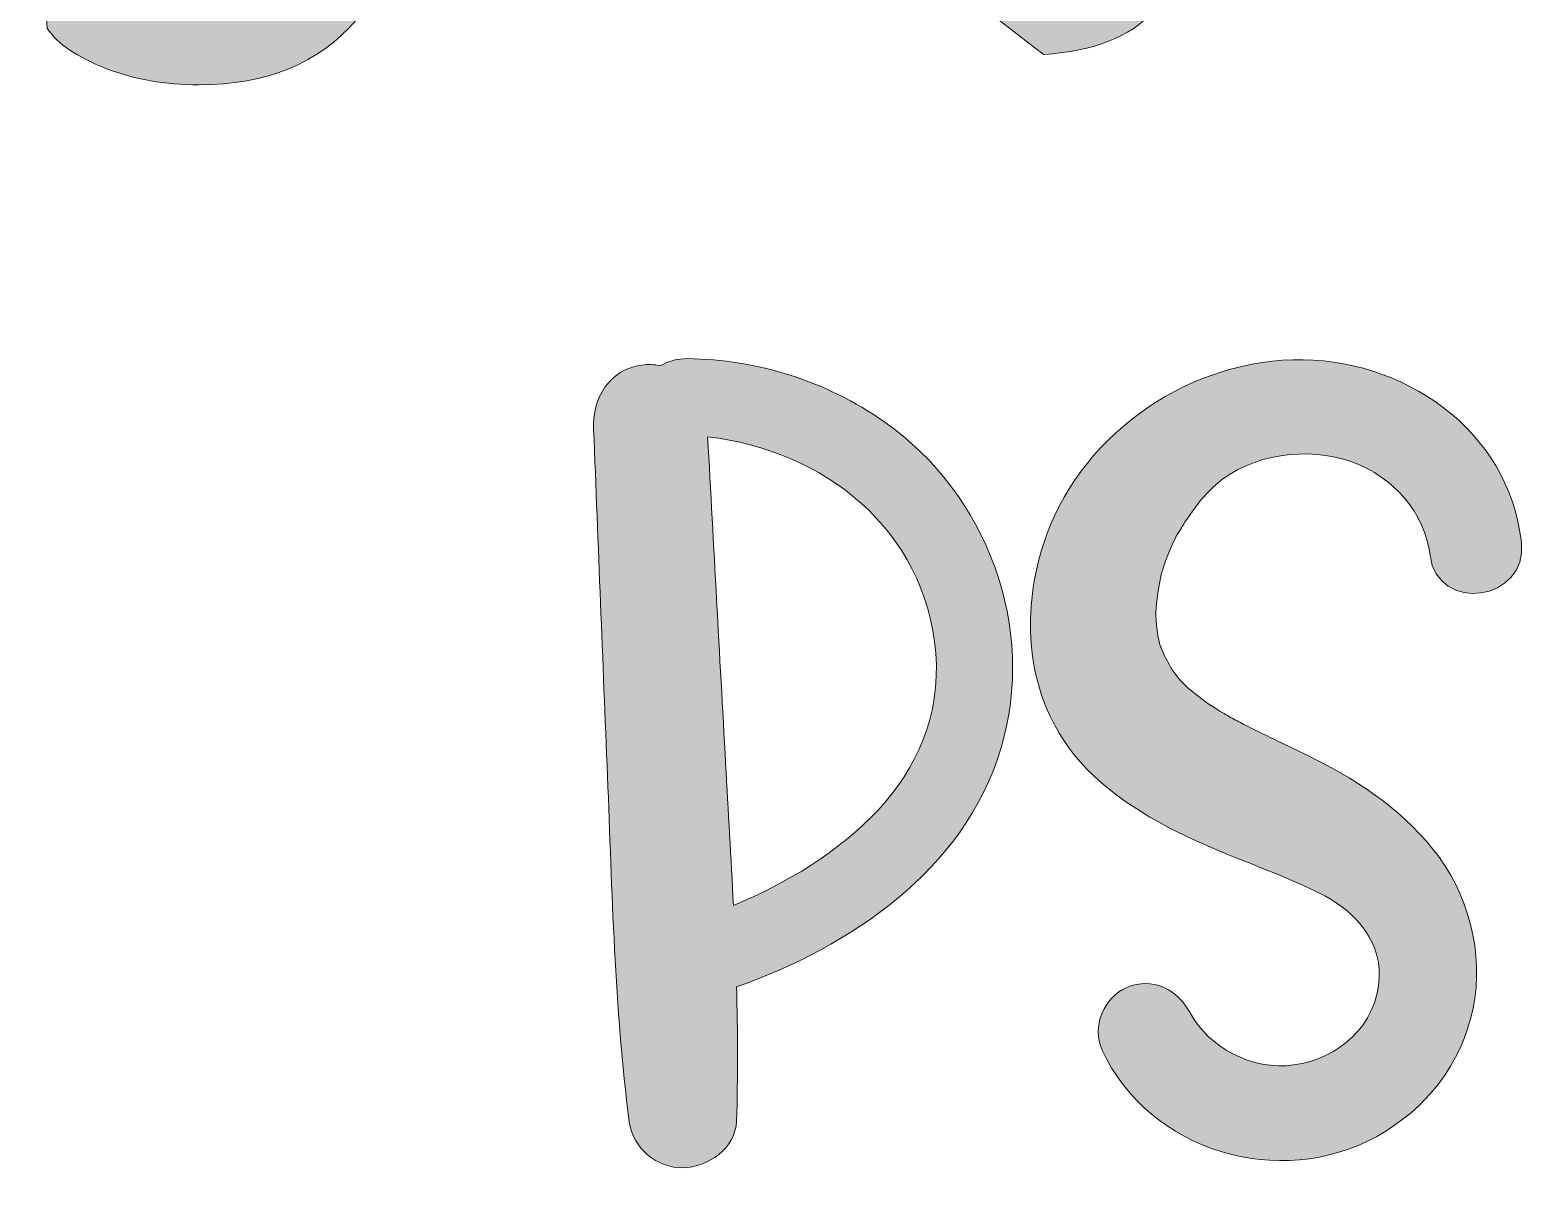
# Model space of a CAD drawing. Header units: inches. Extents: x 58 to 1022, y -947 to -135.
# Drawn here: x 365.1 to 528, y -946.6 to -820.4 of the extents above; entities that cross this region are included whole.
import ezdxf

# ---------------------------------------------------------------- set-up
doc = ezdxf.new("R2010")
doc.units = ezdxf.units.IN
doc.header["$MEASUREMENT"] = 0
doc.layers.add('Layer 1', color=7, linetype='Continuous')

# ---------------------------------------------------------------- blocks, each defined once
blk = doc.blocks.new('block 2')
at = {"layer": 'Layer 1', "true_color": 0xffffff}
h = blk.add_hatch(color=7, dxfattribs=at)
h.dxf.hatch_style = 2
edge = h.paths.add_edge_path()
edge.add_spline(control_points=[(475.38, -823.09), (480.82, -822.68), (484.75, -821.16), (487.16, -818.54), (489.56, -815.93), (490.77, -812.99), (490.77, -809.75), (490.77, -807.97), (490.4, -806.13), (489.67, -804.25), (472.71, -791.58), (458.29, -778.6), (446.4, -765.3), (434.52, -752.01), (427.85, -738.97), (426.38, -726.2), (449.41, -713.85), (468.47, -699.56), (483.54, -683.33), (500.72, -664.8), (509.3, -645.38), (509.3, -625.07), (509.3, -618.16), (508.2, -611.09), (506, -603.87), (503.49, -596.54), (498.15, -589.99), (489.99, -584.24), (481.82, -578.48), (473.86, -575.6), (466.11, -575.6), (464.75, -575.6), (463.45, -575.7), (462.19, -575.91), (451.51, -577.8), (442.95, -581.88), (436.51, -588.16), (430.07, -594.44), (423.5, -602.66), (416.8, -612.82), (416.8, -612.82), (409.74, -622.71), (409.74, -622.71), (410.78, -613.29), (411.31, -605.23), (411.31, -598.53), (411.31, -586.38), (408.74, -579), (403.61, -576.38), (400.99, -575.02), (397.96, -574.34), (394.5, -574.34), (389.79, -574.34), (385.4, -575.31), (381.31, -577.25), (377.23, -579.18), (375.19, -581.83), (375.19, -585.18), (368.48, -652.71), (365.14, -711.28), (365.14, -760.91), (365.14, -781.53), (365.77, -801.32), (367.02, -820.27), (368.17, -821.94), (370.29, -823.38), (373.38, -824.59), (376.47, -825.79), (379.84, -826.39), (383.51, -826.39), (390.84, -826.39), (396.55, -824.04), (400.63, -819.33), (401.26, -794.72), (402.04, -767.29), (402.98, -737.04), (408.53, -749.91), (415.23, -761.27), (423.09, -771.11), (437.01, -790.06), (454.44, -807.39), (475.38, -823.09)], knot_values=[0, 0, 0, 0, 1, 1, 1, 2, 2, 2, 3, 3, 3, 4, 4, 4, 5, 5, 5, 6, 6, 6, 7, 7, 7, 8, 8, 8, 9, 9, 9, 10, 10, 10, 11, 11, 11, 12, 12, 12, 13, 13, 13, 14, 14, 14, 15, 15, 15, 16, 16, 16, 17, 17, 17, 18, 18, 18, 19, 19, 19, 20, 20, 20, 21, 21, 21, 22, 22, 22, 23, 23, 23, 24, 24, 24, 25, 25, 25, 26, 26, 26, 27, 27, 27, 27], degree=3, periodic=1)
edge = h.paths.add_edge_path()
edge.add_spline(control_points=[(404.55, -691.65), (405.29, -670.4), (405.91, -655.01), (406.44, -645.48), (408.64, -642.76), (411.51, -638.99), (415.08, -634.17), (427.32, -617.53), (437.58, -605.49), (445.86, -598.06), (451.3, -593.14), (456.17, -590.67), (460.46, -590.67), (462.55, -590.67), (464.49, -591.46), (466.27, -593.03), (471.5, -598.47), (474.12, -604.6), (474.12, -611.4), (474.12, -618.94), (471.63, -626.9), (466.66, -635.27), (461.69, -643.65), (455.49, -651.68), (448.05, -659.38), (440.62, -667.07), (433, -673.77), (425.2, -679.48), (417.4, -685.19), (410.52, -689.24), (404.55, -691.65)], knot_values=[0, 0, 0, 0, 1, 1, 1, 2, 2, 2, 3, 3, 3, 4, 4, 4, 5, 5, 5, 6, 6, 6, 7, 7, 7, 8, 8, 8, 9, 9, 9, 10, 10, 10, 10], degree=3, periodic=1)
h = blk.add_hatch(color=7, dxfattribs=at)
h.dxf.hatch_style = 2
edge = h.paths.add_edge_path()
edge.add_spline(control_points=[(457.99, -863.01), (451.76, -858.64), (444.2, -856.24), (436.6, -856.17), (435.54, -856.16), (434.52, -856.42), (433.7, -856.95), (433.03, -856.8), (432.34, -856.76), (431.68, -856.86), (428.09, -857.36), (426.28, -860.49), (426.42, -863.85), (426.92, -876.42), (427.42, -889), (427.93, -901.57), (428.43, -914.13), (428.69, -926.69), (430.3, -939.17), (430.67, -942.04), (433.3, -944.24), (436.16, -944.18), (438.83, -944.12), (441.86, -942.07), (441.96, -939.11), (442.12, -934.24), (442.09, -929.37), (441.96, -924.51), (454.34, -920.12), (466.73, -911.83), (470.69, -898.63), (474.64, -885.42), (469.22, -870.88), (457.99, -863.01)], knot_values=[0, 0, 0, 0, 1, 1, 1, 2, 2, 2, 3, 3, 3, 4, 4, 4, 5, 5, 5, 6, 6, 6, 7, 7, 7, 8, 8, 8, 9, 9, 9, 10, 10, 10, 11, 11, 11, 11], degree=3, periodic=1)
edge = h.paths.add_edge_path()
edge.add_spline(control_points=[(441.62, -915.64), (441.36, -910.5), (441.05, -905.35), (440.77, -900.2), (440.12, -888.36), (439.47, -876.51), (438.82, -864.67), (451.42, -866.08), (462.54, -874.78), (463.62, -888.2), (464.72, -901.9), (453.11, -910.87), (441.62, -915.64)], knot_values=[0, 0, 0, 0, 1, 1, 1, 2, 2, 2, 3, 3, 3, 4, 4, 4, 4], degree=3, periodic=1)
h = blk.add_hatch(color=7, dxfattribs=at)
h.dxf.hatch_style = 2
edge = h.paths.add_edge_path()
edge.add_spline(control_points=[(502.46, -856.29), (490.45, -856.62), (478.99, -864.88), (475.32, -876.34), (473.08, -883.35), (473.34, -891.2), (477.42, -897.51), (480.54, -902.34), (485.61, -905.58), (490.69, -908.04), (495.49, -910.37), (500.61, -911.97), (505.4, -914.34), (508.59, -915.92), (512.02, -918.96), (511.84, -923.45), (511.63, -928.73), (507.35, -932.34), (502.57, -933), (497.94, -933.63), (493.29, -931.08), (491.23, -927.26), (489.9, -924.8), (487.14, -923.38), (484.41, -924.56), (481.88, -925.65), (480.52, -928.84), (481.71, -931.38), (486.87, -942.44), (501.01, -946.61), (511.56, -940.77), (516.95, -937.79), (520.78, -932.92), (522.04, -926.85), (523.28, -920.84), (521.51, -914.27), (517.68, -909.52), (513.91, -904.86), (509.05, -901.75), (503.71, -899.16), (501.51, -898.08), (499.28, -897.07), (497.1, -895.95), (496.63, -895.7), (496.15, -895.45), (495.69, -895.2), (495.82, -895.26), (494.59, -894.57), (494.55, -894.54), (493.45, -893.85), (492.38, -893.1), (491.38, -892.26), (489.92, -891.05), (489.07, -889.85), (488.17, -887.73), (488.09, -887.54), (488.02, -887.39), (487.98, -887.28), (487.8, -886.6), (487.7, -885.87), (487.62, -885.17), (487.46, -883.64), (487.55, -883.03), (487.89, -881.02), (487.97, -880.51), (488.06, -880), (488.18, -879.49), (488.23, -879.39), (488.57, -878.28), (488.58, -878.25), (488.92, -877.31), (489.31, -876.38), (489.77, -875.49), (489.7, -875.66), (490.46, -874.34), (490.44, -874.38), (490.8, -873.82), (491.18, -873.27), (491.56, -872.73), (492.46, -871.48), (493.09, -870.74), (494.1, -869.86), (497.95, -866.49), (504.06, -865.7), (508.85, -867.4), (513.49, -869.06), (516.8, -872.99), (517.36, -877.54), (518.15, -883.96), (528.02, -882.55), (527.3, -876.14), (525.92, -863.8), (514.27, -855.98), (502.46, -856.29)], knot_values=[0, 0, 0, 0, 1, 1, 1, 2, 2, 2, 3, 3, 3, 4, 4, 4, 5, 5, 5, 6, 6, 6, 7, 7, 7, 8, 8, 8, 9, 9, 9, 10, 10, 10, 11, 11, 11, 12, 12, 12, 13, 13, 13, 14, 14, 14, 15, 15, 15, 16, 16, 16, 17, 17, 17, 18, 18, 18, 19, 19, 19, 20, 20, 20, 21, 21, 21, 22, 22, 22, 23, 23, 23, 24, 24, 24, 25, 25, 25, 26, 26, 26, 27, 27, 27, 28, 28, 28, 29, 29, 29, 30, 30, 30, 31, 31, 31, 31], degree=3, periodic=1)
at = {"layer": 'Layer 1', "lineweight": 0}
for points, knots in [([(475.38, -823.09), (480.82, -822.68), (484.75, -821.16), (487.16, -818.54), (489.56, -815.93), (490.77, -812.99), (490.77, -809.75), (490.77, -807.97), (490.4, -806.13), (489.67, -804.25), (472.71, -791.58), (458.29, -778.6), (446.4, -765.3), (434.52, -752.01), (427.85, -738.97), (426.38, -726.2), (449.41, -713.85), (468.47, -699.56), (483.54, -683.33), (500.72, -664.8), (509.3, -645.38), (509.3, -625.07), (509.3, -618.16), (508.2, -611.09), (506, -603.87), (503.49, -596.54), (498.15, -589.99), (489.99, -584.24), (481.82, -578.48), (473.86, -575.6), (466.11, -575.6), (464.75, -575.6), (463.45, -575.7), (462.19, -575.91), (451.51, -577.8), (442.95, -581.88), (436.51, -588.16), (430.07, -594.44), (423.5, -602.66), (416.8, -612.82), (416.8, -612.82), (409.74, -622.71), (409.74, -622.71), (410.78, -613.29), (411.31, -605.23), (411.31, -598.53), (411.31, -586.38), (408.74, -579), (403.61, -576.38), (400.99, -575.02), (397.96, -574.34), (394.5, -574.34), (389.79, -574.34), (385.4, -575.31), (381.31, -577.25), (377.23, -579.18), (375.19, -581.83), (375.19, -585.18), (368.48, -652.71), (365.14, -711.28), (365.14, -760.91), (365.14, -781.53), (365.77, -801.32), (367.02, -820.27), (368.17, -821.94), (370.29, -823.38), (373.38, -824.59), (376.47, -825.79), (379.84, -826.39), (383.51, -826.39), (390.84, -826.39), (396.55, -824.04), (400.63, -819.33), (401.26, -794.72), (402.04, -767.29), (402.98, -737.04), (408.53, -749.91), (415.23, -761.27), (423.09, -771.11), (437.01, -790.06), (454.44, -807.39), (475.38, -823.09)], [0, 0, 0, 0, 1, 1, 1, 2, 2, 2, 3, 3, 3, 4, 4, 4, 5, 5, 5, 6, 6, 6, 7, 7, 7, 8, 8, 8, 9, 9, 9, 10, 10, 10, 11, 11, 11, 12, 12, 12, 13, 13, 13, 14, 14, 14, 15, 15, 15, 16, 16, 16, 17, 17, 17, 18, 18, 18, 19, 19, 19, 20, 20, 20, 21, 21, 21, 22, 22, 22, 23, 23, 23, 24, 24, 24, 25, 25, 25, 26, 26, 26, 27, 27, 27, 27]), ([(457.99, -863.01), (451.76, -858.64), (444.2, -856.24), (436.6, -856.17), (435.54, -856.16), (434.52, -856.42), (433.7, -856.95), (433.03, -856.8), (432.34, -856.76), (431.68, -856.86), (428.09, -857.36), (426.28, -860.49), (426.42, -863.85), (426.92, -876.42), (427.42, -889), (427.93, -901.57), (428.43, -914.13), (428.69, -926.69), (430.3, -939.17), (430.67, -942.04), (433.3, -944.24), (436.16, -944.18), (438.83, -944.12), (441.86, -942.07), (441.96, -939.11), (442.12, -934.24), (442.09, -929.37), (441.96, -924.51), (454.34, -920.12), (466.73, -911.83), (470.69, -898.63), (474.64, -885.42), (469.22, -870.88), (457.99, -863.01)], [0, 0, 0, 0, 1, 1, 1, 2, 2, 2, 3, 3, 3, 4, 4, 4, 5, 5, 5, 6, 6, 6, 7, 7, 7, 8, 8, 8, 9, 9, 9, 10, 10, 10, 11, 11, 11, 11]), ([(502.46, -856.29), (490.45, -856.62), (478.99, -864.88), (475.32, -876.34), (473.08, -883.35), (473.34, -891.2), (477.42, -897.51), (480.54, -902.34), (485.61, -905.58), (490.69, -908.04), (495.49, -910.37), (500.61, -911.97), (505.4, -914.34), (508.59, -915.92), (512.02, -918.96), (511.84, -923.45), (511.63, -928.73), (507.35, -932.34), (502.57, -933), (497.94, -933.63), (493.29, -931.08), (491.23, -927.26), (489.9, -924.8), (487.14, -923.38), (484.41, -924.56), (481.88, -925.65), (480.52, -928.84), (481.71, -931.38), (486.87, -942.44), (501.01, -946.61), (511.56, -940.77), (516.95, -937.79), (520.78, -932.92), (522.04, -926.85), (523.28, -920.84), (521.51, -914.27), (517.68, -909.52), (513.91, -904.86), (509.05, -901.75), (503.71, -899.16), (501.51, -898.08), (499.28, -897.07), (497.1, -895.95), (496.63, -895.7), (496.15, -895.45), (495.69, -895.2), (495.82, -895.26), (494.59, -894.57), (494.55, -894.54), (493.45, -893.85), (492.38, -893.1), (491.38, -892.26), (489.92, -891.05), (489.07, -889.85), (488.17, -887.73), (488.09, -887.54), (488.02, -887.39), (487.98, -887.28), (487.8, -886.6), (487.7, -885.87), (487.62, -885.17), (487.46, -883.64), (487.55, -883.03), (487.89, -881.02), (487.97, -880.51), (488.06, -880), (488.18, -879.49), (488.23, -879.39), (488.57, -878.28), (488.58, -878.25), (488.92, -877.31), (489.31, -876.38), (489.77, -875.49), (489.7, -875.66), (490.46, -874.34), (490.44, -874.38), (490.8, -873.82), (491.18, -873.27), (491.56, -872.73), (492.46, -871.48), (493.09, -870.74), (494.1, -869.86), (497.95, -866.49), (504.06, -865.7), (508.85, -867.4), (513.49, -869.06), (516.8, -872.99), (517.36, -877.54), (518.15, -883.96), (528.02, -882.55), (527.3, -876.14), (525.92, -863.8), (514.27, -855.98), (502.46, -856.29)], [0, 0, 0, 0, 1, 1, 1, 2, 2, 2, 3, 3, 3, 4, 4, 4, 5, 5, 5, 6, 6, 6, 7, 7, 7, 8, 8, 8, 9, 9, 9, 10, 10, 10, 11, 11, 11, 12, 12, 12, 13, 13, 13, 14, 14, 14, 15, 15, 15, 16, 16, 16, 17, 17, 17, 18, 18, 18, 19, 19, 19, 20, 20, 20, 21, 21, 21, 22, 22, 22, 23, 23, 23, 24, 24, 24, 25, 25, 25, 26, 26, 26, 27, 27, 27, 28, 28, 28, 29, 29, 29, 30, 30, 30, 31, 31, 31, 31]), ([(441.62, -915.64), (441.36, -910.5), (441.05, -905.35), (440.77, -900.2), (440.12, -888.36), (439.47, -876.51), (438.82, -864.67), (451.42, -866.08), (462.54, -874.78), (463.62, -888.2), (464.72, -901.9), (453.11, -910.87), (441.62, -915.64)], [0, 0, 0, 0, 1, 1, 1, 2, 2, 2, 3, 3, 3, 4, 4, 4, 4])]:
    blk.add_open_spline(points, degree=3, knots=knots, dxfattribs=at)

msp = doc.modelspace()

# ---------------------------------------------------------------- block references
at = {"layer": 'Layer 1'}
msp.add_blockref('block 2', (0, 0), dxfattribs=at)

doc.saveas('drawing.dxf')
